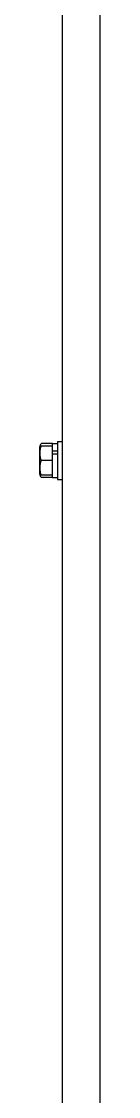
# Model space of a CAD drawing. Extents: x 61367 to 140945, y -1257 to 25588.
# Drawn here: x 91453.3 to 91472.4, y 15454.4 to 15794.2 of the extents above; entities that cross this region are included whole.
import ezdxf

# ---------------------------------------------------------------- set-up
doc = ezdxf.new("R2010")
doc.units = 0
doc.header["$MEASUREMENT"] = 0
doc.layers.get('0').update_dxf_attribs({"linetype": 'CONTINUOUS'})
for name, color, linetype in [('2401-00300-M6-16HWMC_0', 7, 'CONTINUOUS'), ('4212-62832_1_0', 7, 'CONTINUOUS'), ('4212-73754_1_0', 7, 'CONTINUOUS')]:
    doc.layers.add(name, color=color, linetype=linetype)

# ---------------------------------------------------------------- blocks, each defined once
blk = doc.blocks.new('RYHTHYT')
at = {"layer": '2401-00300-M6-16HWMC_0', "color": 7, "linetype": 'Continuous'}
for p, q in [((-33462.09, -68032.81), (-33465.57, -68032.81)), ((-33462.09, -68043.54), (-33462.09, -68032.79)), ((-33462.09, -68032.79), (-33460.44, -68032.79)), ((-33460.44, -68032.16), (-33460.44, -68044.16)), ((-33460.44, -68032.16), (-33458.99, -68032.16)), ((-33466.09, -68042.52), (-33466.09, -68033.81)), ((-33466.05, -68033.53), (-33462.09, -68033.53)), ((-33462.09, -68035.15), (-33460.44, -68035.15)), ((-33462.09, -68036.07), (-33460.44, -68036.07)), ((-33462.09, -68038.16), (-33465.57, -68038.16)), ((-33462.09, -68042.8), (-33466.05, -68042.8)), ((-33462.09, -68043.52), (-33465.57, -68043.52)), ((-33462.09, -68043.54), (-33460.44, -68043.54)), ((-33460.44, -68044.16), (-33458.99, -68044.16))]:
    blk.add_line(p, q, dxfattribs=at)
for centre, start, end in [((-33464.87, -68033.81), 124.948, 166.6065), ((-33464.87, -68033.81), 166.608, 180), ((-33464.87, -68042.52), 180, 193.392), ((-33464.87, -68042.52), 193.3936, 235.052)]:
    blk.add_arc(centre, 1.22, start, end, dxfattribs=at)
for points, knots in [([(-33465.57, -68032.81), (-33465.69, -68032.9), (-33465.89, -68033.12), (-33465.98, -68033.4), (-33466, -68033.52)], [0, 0, 0, 0, 0.538812, 1, 1, 1, 1]), ([(-33465.57, -68033.53), (-33465.82, -68033.84), (-33466.04, -68034.66), (-33466.06, -68035.85), (-33466.04, -68037.03), (-33465.82, -68037.86), (-33465.57, -68038.16)], [0, 0, 0, 0, 0.250791, 0.499999, 0.749207, 1, 1, 1, 1]), ([(-33465.57, -68038.16), (-33465.82, -68038.47), (-33466.04, -68039.3), (-33466.06, -68040.48), (-33466.04, -68041.67), (-33465.82, -68042.49), (-33465.57, -68042.8)], [0, 0, 0, 0, 0.250792, 0.5, 0.749207, 1, 1, 1, 1]), ([(-33466, -68042.8), (-33465.98, -68042.93), (-33465.89, -68043.21), (-33465.69, -68043.43), (-33465.57, -68043.52)], [0, 0, 0, 0, 0.461192, 1, 1, 1, 1])]:
    blk.add_open_spline(points, degree=3, knots=knots, dxfattribs=at)
at = {"layer": '4212-62832_1_0', "color": 7, "linetype": 'Continuous'}
blk.add_line((-33446.99, -69588.16), (-33446.99, -67513.16), dxfattribs=at)
at = {"layer": '4212-73754_1_0', "color": 7, "linetype": 'Continuous'}
blk.add_line((-33458.99, -67514.86), (-33458.99, -68535.66), dxfattribs=at)

msp = doc.modelspace()

# ---------------------------------------------------------------- block references
at = {"lineweight": -3}
msp.add_blockref('RYHTHYT', (124919.399, 83693.606), dxfattribs=at)

doc.saveas('drawing.dxf')
